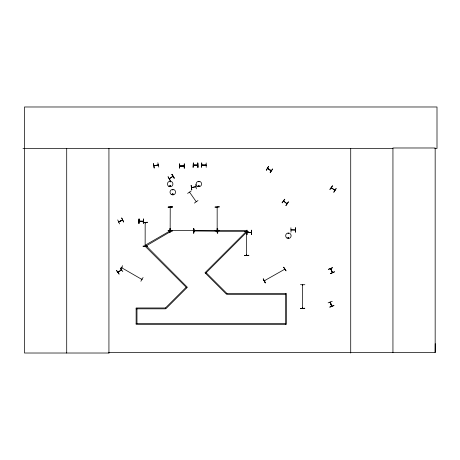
<?xml version="1.0" encoding="UTF-8"?>
<svg xmlns="http://www.w3.org/2000/svg" width="460" height="460" viewBox="0 0 460 460"><rect width="100%" height="100%" fill="white"/><g stroke="black" fill="none" stroke-linecap="round" stroke-linejoin="round"><path stroke-width="0.69" d="M193.746 233.26L193.999 228.867L193.729 233.26M194.074 231.19L194.448 230.96M193.999 231.167L194.379 231.19M217.54 228.867L217.511 233.266M217.735 233.266L217.764 228.867M434.849 148.459L437 148.459L437 106.984L24.483 106.984L24.483 353.016L108.997 353.016L108.939 352.532L435.166 352.532L435.229 343.637M141.979 279.295L141.536 279.272M332.528 272.544L330.746 268.64M118.645 221.823L122.619 219.943M270.831 170.597L271.285 170.677L267.611 168.314M330.464 302.502L330.125 302.128L331.689 306.136M331.591 305.814L331.924 306.13L330.32 302.145M334.46 190.066L334.863 190.325M121.624 269.922L118.019 272.251M145.371 222.91L145.371 222.605M145.17 222.519L145.141 246.031L145.349 245.657M169.228 178.583L169.705 178.509M172.563 176.462L172.937 176.22L169.378 178.727M170.189 230.242L170.229 230.684M170.395 230.621L170.378 230.242M217.333 207.54L217.338 207.121L217.12 207.512M246.48 231.851L246.727 232.156M169.889 186.053C170.677 185.064 170.303 187.111 169.93 185.984M172.5 194.189C173.288 193.2 172.931 195.258 172.54 194.12M198.651 181.648L199.053 181.884L198.731 181.556M198.588 186.053C199.375 185.058 199.019 187.122 198.628 185.984M199.266 186.15C198.634 184.506 198.214 187.479 199.306 186.053M288.15 233.433C288.851 232.651 288.408 234.33 288.202 233.323M287.983 237.659C288.684 239.321 289.012 236.342 287.994 237.768M264.839 280.692L264.351 280.767L264.764 280.56M284.803 269.192L264.408 280.738M284.309 269.284L284.671 269.025M189.359 192.228L189.664 192.28M145.147 245.657L145.17 246.008M246.502 231.851L246.525 255.3M246.692 255.242L246.525 254.857L246.525 255.254M302.565 284.832L302.542 285.137M302.766 285.131L302.76 284.826M153.968 165.721L154.456 165.813M191.561 187.502L192.038 187.41L191.682 187.657M169.815 185.84C170.131 187.502 171.022 185.07 169.907 185.771M172.425 193.976C172.672 195.759 173.765 192.976 172.414 194.085M170.229 207.144L170.148 230.604M217.16 230.161L217.338 230.638M246.704 255.288L246.525 254.811L246.497 255.271M302.588 285.183L302.588 284.786L302.565 285.137M170.148 230.448L170.637 230.448M158.228 165.071L154.054 165.68M179.722 165.951L180.153 166.117M183.632 165.951L184.121 165.951M193.349 165.065L193.781 165.048M201.773 165.065L202.262 165.215M191.515 187.668L195.902 186.789M217.43 231.19L194.034 230.989L194.43 230.995M120.445 269.485L122.642 265.684M121.906 267.875L121.52 267.657L141.847 279.41M143.083 277.483L140.858 281.273M189.641 192.286L196.109 201.566M266.305 170.2L268.536 166.411L266.357 170.234M270.106 172.649L272.487 168.958M270.244 172.742L272.642 169.056M282.204 202.86L284.815 199.318M282.072 202.762L284.631 199.191M283.682 201.06L287.063 203.728M285.855 205.47L288.414 201.894M286.011 205.585L288.391 201.877M332.413 185.771L329.872 189.359M330.004 189.457L332.563 185.88M331.683 188.048L331.378 187.64M333.81 192.182L336.185 188.473L333.828 192.194M139.087 221.116L143.393 221.289M143.422 221.254L139.098 221.289L143.485 221.289M194.011 230.707L193.591 230.719M216.689 230.529L217.068 230.54L216.654 230.512M295.4 230.075L291.036 229.885M193.332 165.215L197.76 165.215L193.441 165.042M201.762 165.215L206.183 165.215L201.865 165.042M205.775 165.042L206.172 165.065L201.819 165.065M194.413 231.161L194.074 231.167M186.156 287.253L165.433 307.976L136.125 307.976L136.125 324.34L286.385 324.34L286.385 293.474L226.912 293.474L226.308 294.084L204.976 272.751L246.428 231.305L246.428 230.448L217.12 230.448L217.12 231.305L246.428 231.305L247.031 231.909L205.585 273.355M284.361 269.198L284.763 269.192M145.326 222.956L145.349 222.531M170.303 181.924L170.183 181.47L170.131 181.924M122.561 219.955L118.697 221.967M187.623 193.407L191.233 190.9M197.99 200.543L194.402 203.084M120.439 267.961L122.831 271.647M117.915 272.09L121.584 269.75M119.105 274.033L116.529 270.457L119.054 274.062M169.372 178.693L173.04 176.335M121.595 267.524L121.98 267.743L121.687 267.553M283.653 267.208L286.068 270.888L283.682 267.191M264.385 280.784L264.805 280.715L264.46 280.916M117.737 219.903L119.56 223.905M121.71 218.028L123.59 222.002M118.715 222.013L122.716 220.121M328.509 269.33L332.591 267.685L328.497 269.307M330.447 273.522L334.46 271.733M330.539 273.723L334.529 271.883M157.889 164.916L158.28 164.858L154.014 165.709M195.477 186.697L195.799 186.76M328.135 302.858L332.235 301.277M333.897 305.411L329.797 306.998M329.877 307.205L333.96 305.566M141.594 279.076L141.864 279.404M271.164 170.809L267.496 168.446L267.875 168.728M170.24 230.425L170.608 230.632M184.029 166.146L179.768 166.14M197.351 165.042L197.656 165.019M157.866 162.777L158.786 167.078M191.601 187.496L195.816 186.611M172.793 189.612L172.856 190.083L172.742 189.641M172.5 206.908L168.107 207.155L172.5 206.885M168.107 207.126L172.5 207.069M215.038 207.063L219.437 206.85L215.038 207.126M143.468 218.966L143.497 223.359M147.447 222.278L143.048 222.531L147.447 222.261M170.131 228.327L169.918 232.725L170.073 228.327M193.671 228.327L193.763 232.725M193.562 228.419L193.533 232.817M295.36 227.752L295.447 232.15M217.103 228.419L217.16 232.817M217.068 230.54L170.183 230.592L170.591 230.598M194.005 230.523L193.194 230.454L193.683 230.448M291.025 229.902L295.372 229.873M168.107 230.759L172.5 230.702M172.506 230.891L168.107 230.696L172.506 230.914M215.044 230.724L217.551 230.707M215.044 230.886L219.437 230.696M244.404 231.742L248.802 231.748M290.99 232.179L290.904 227.78M143.048 246.071L147.447 246.1M143.054 246.295L147.447 246.267M244.404 255.346L248.802 255.346M300.466 284.688L304.859 284.723M300.466 308.516L304.859 308.263L300.466 308.534M23 148.632L24.483 148.626M24.483 148.459L392.943 148.459M201.773 162.943L201.555 167.336L201.716 162.943M206.172 162.943L206.201 167.336M184.362 163.829L184.345 168.228M193.395 165.065L197.702 165.065M179.768 165.951L184.029 165.928M179.71 166.198L184.132 166.152M180.786 166.215L182.925 166.215M197.99 167.336L197.748 162.943L197.972 167.336M246.997 230.184L246.997 234.583M251.643 230.184L251.62 234.583M246.986 232.461L251.407 232.507M285.528 294.331L226.912 294.331L226.912 293.474L206.189 272.751M136.125 308.832L165.433 308.832L165.433 307.976L166.037 308.579L187.364 287.253L145.492 245.065L170.873 230.408L171.298 231.15L145.314 246.405L186.76 287.856M136.125 323.483L285.528 323.483M195.483 186.892L195.828 186.651M247.043 232.501L251.304 232.283M332.333 272.584L330.522 268.628M121.906 267.915L121.59 267.726M288.541 237.509C287.368 237.745 289.098 238.337 288.575 237.584M331.464 187.674L334.891 190.13M170.378 207.144L170.229 207.632L170.401 207.236M267.467 168.486L271.187 170.879M334.846 190.371L331.338 187.858M287.046 203.774L283.527 201.198M302.588 308.275L302.588 284.786M330.728 268.651L332.333 272.665M171.827 174.415L174.214 178.106M263.218 279.007L265.443 282.802M121.739 218.011L123.648 221.973M330.033 302.145L331.723 306.233M330.418 303.157L331.217 305.141M302.76 307.878L302.588 308.229L302.582 307.832M246.704 231.851L246.681 232.202M195.672 184.517L196.345 188.864M295.584 227.752L295.613 232.15M143.497 218.966L143.508 223.359M139.041 218.994L139.041 223.387M435.166 352.532L435.166 147.982L392.943 147.982L392.943 352.532M350.716 148.459L350.716 353.016M285.528 293.474L285.528 324.34M251.459 230.184L251.459 234.583M246.939 230.184L246.968 234.583M217.16 207.155L217.16 230.604M197.806 162.943L197.777 167.336M184.178 163.829L184.178 168.228M136.976 308.832L136.976 323.483M108.934 148.459L108.934 353.016M66.711 148.459L66.711 353.016M168.09 176.795L170.246 180.636L168.09 176.795M172.005 174.3L174.167 178.135L172.005 174.3M263.269 278.973L265.282 282.894L263.269 278.973M153.554 163.639L154.175 167.998L153.554 163.639M191.142 185.42L191.785 189.779L191.142 185.42M139.07 218.994L138.874 223.393L139.07 218.994M248.802 255.283L244.404 255.559L248.802 255.283M193.349 162.943L193.108 167.336L193.349 162.943M179.722 163.829L179.498 168.228L179.664 163.829M171.407 194.545A2.783 2.783 0 0 0 175.576 192.136A2.783 2.783 0 0 0 171.407 189.727A2.783 2.783 0 0 0 171.407 194.545M197.518 186.357A2.725 2.725 0 0 0 201.606 183.994A2.725 2.725 0 0 0 197.518 181.637A2.725 2.725 0 0 0 197.518 186.357M168.814 186.375A2.748 2.748 0 0 0 172.931 183.994A2.748 2.748 0 0 0 168.814 181.614A2.748 2.748 0 0 0 168.814 186.375M287.023 238.084A2.737 2.737 0 0 0 291.128 235.715A2.737 2.737 0 0 0 287.023 233.346A2.737 2.737 0 0 0 287.023 238.084"/></g></svg>
